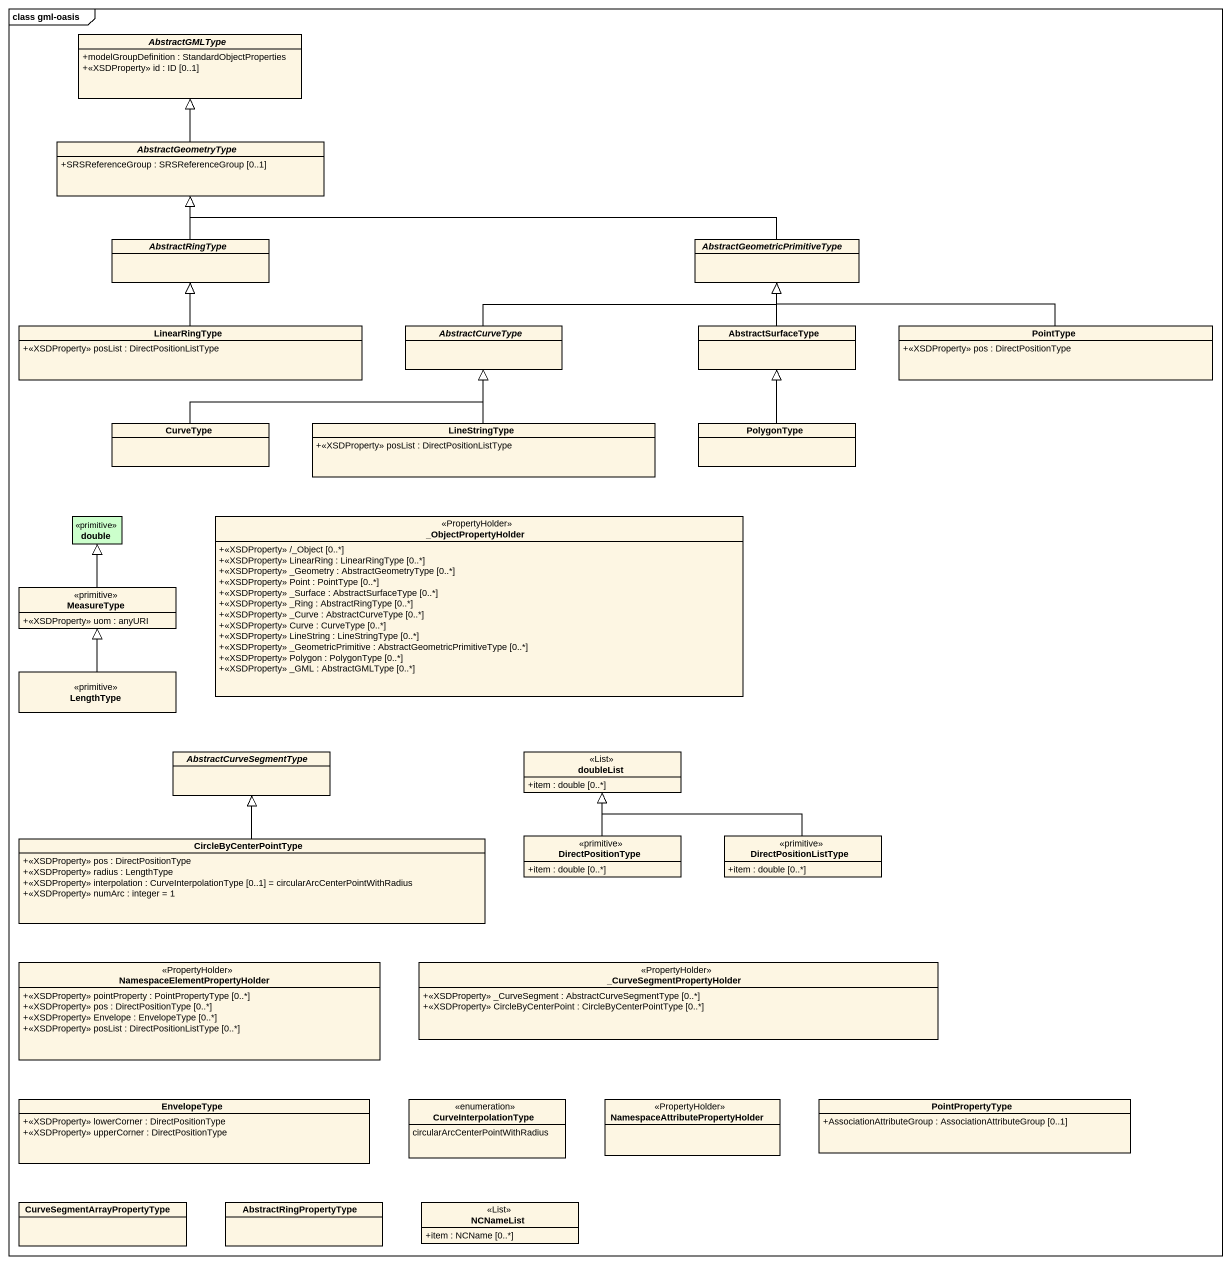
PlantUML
@startuml
mainframe class gml-oasis
hide circle
hide empty members
skinparam classAttributeIconSize 0
abstract class AbstractGMLType {
  +modelGroupDefinition : StandardObjectProperties
  +<<XSDProperty>> id : ID [0..1]
}
abstract class AbstractGeometryType {
  +SRSReferenceGroup : SRSReferenceGroup [0..1]
}
abstract class AbstractRingType
abstract class "AbstractGeometricPrimitiveType" as AbstractGeometricPrimitiveTy
class LinearRingType {
  +<<XSDProperty>> posList : DirectPositionListType
}
abstract class AbstractCurveType
class AbstractSurfaceType
class PointType {
  +<<XSDProperty>> pos : DirectPositionType
}
class CurveType
class LineStringType {
  +<<XSDProperty>> posList : DirectPositionListType
}
class PolygonType
class double <<primitive>> #CCFFCC
class "_ObjectPropertyHolder" as ObjectPropertyHolder <<PropertyHolder>> {
  +<<XSDProperty>> /_Object [0..*]
  +<<XSDProperty>> LinearRing : LinearRingType [0..*]
  +<<XSDProperty>> _Geometry : AbstractGeometryType [0..*]
  +<<XSDProperty>> Point : PointType [0..*]
  +<<XSDProperty>> _Surface : AbstractSurfaceType [0..*]
  +<<XSDProperty>> _Ring : AbstractRingType [0..*]
  +<<XSDProperty>> _Curve : AbstractCurveType [0..*]
  +<<XSDProperty>> Curve : CurveType [0..*]
  +<<XSDProperty>> LineString : LineStringType [0..*]
  +<<XSDProperty>> _GeometricPrimitive : AbstractGeometricPrimitiveType [0..*]
  +<<XSDProperty>> Polygon : PolygonType [0..*]
  +<<XSDProperty>> _GML : AbstractGMLType [0..*]
}
class MeasureType <<primitive>> {
  +<<XSDProperty>> uom : anyURI
}
class LengthType <<primitive>>
abstract class AbstractCurveSegmentType
class doubleList <<List>> {
  +item : double [0..*]
}
class CircleByCenterPointType {
  +<<XSDProperty>> pos : DirectPositionType
  +<<XSDProperty>> radius : LengthType
  +<<XSDProperty>> interpolation : CurveInterpolationType [0..1] = circularArcCenterPointWithRadius
  +<<XSDProperty>> numArc : integer = 1
}
class DirectPositionType <<primitive>> {
  +item : double [0..*]
}
class DirectPositionListType <<primitive>> {
  +item : double [0..*]
}
class "NamespaceElementPropertyHolder" as NamespaceElementPropertyHold <<PropertyHolder>> {
  +<<XSDProperty>> pointProperty : PointPropertyType [0..*]
  +<<XSDProperty>> pos : DirectPositionType [0..*]
  +<<XSDProperty>> Envelope : EnvelopeType [0..*]
  +<<XSDProperty>> posList : DirectPositionListType [0..*]
}
class "_CurveSegmentPropertyHolder" as CurveSegmentPropertyHolder <<PropertyHolder>> {
  +<<XSDProperty>> _CurveSegment : AbstractCurveSegmentType [0..*]
  +<<XSDProperty>> CircleByCenterPoint : CircleByCenterPointType [0..*]
}
class EnvelopeType {
  +<<XSDProperty>> lowerCorner : DirectPositionType
  +<<XSDProperty>> upperCorner : DirectPositionType
}
enum CurveInterpolationType {
  circularArcCenterPointWithRadius
}
class "NamespaceAttributePropertyHolder" as NamespaceAttributePropertyHo <<PropertyHolder>>
class PointPropertyType {
  +AssociationAttributeGroup : AssociationAttributeGroup [0..1]
}
class "CurveSegmentArrayPropertyType" as CurveSegmentArrayPropertyTyp
class AbstractRingPropertyType
class NCNameList <<List>> {
  +item : NCName [0..*]
}
AbstractGeometryType -up-|> AbstractGMLType
AbstractRingType -up-|> AbstractGeometryType
AbstractGeometricPrimitiveTy -left-|> AbstractGeometryType
LinearRingType -up-|> AbstractRingType
AbstractCurveType -right-|> AbstractGeometricPrimitiveTy
AbstractSurfaceType -up-|> AbstractGeometricPrimitiveTy
PointType -left-|> AbstractGeometricPrimitiveTy
CurveType -right-|> AbstractCurveType
LineStringType -up-|> AbstractCurveType
PolygonType -up-|> AbstractSurfaceType
MeasureType -up-|> double
LengthType -up-|> MeasureType
CircleByCenterPointType -up-|> AbstractCurveSegmentType
DirectPositionType -up-|> doubleList
DirectPositionListType -left-|> doubleList
@enduml
